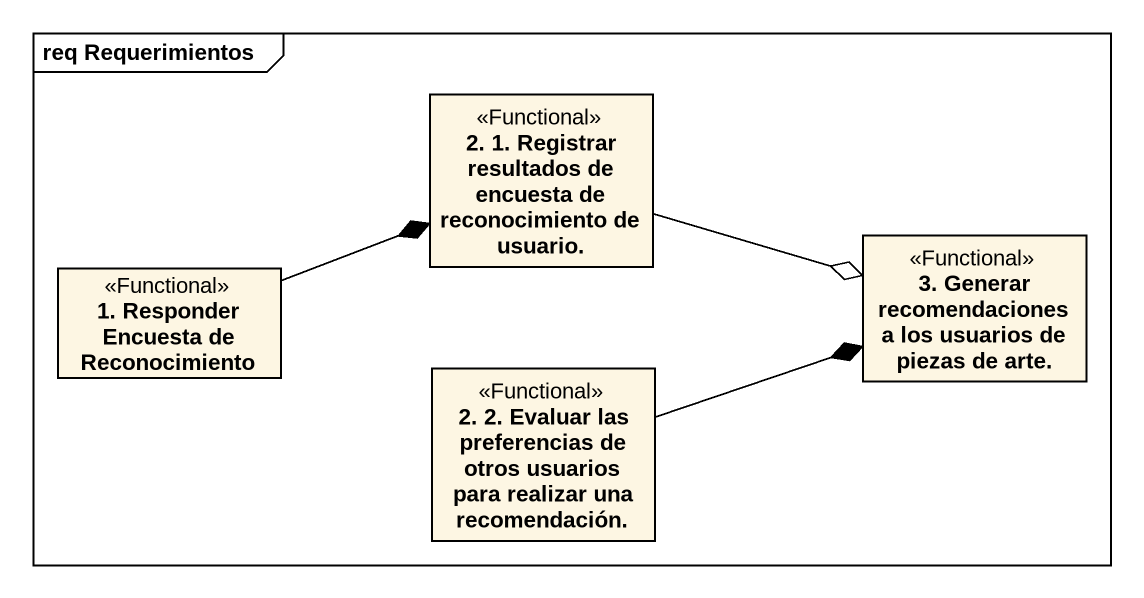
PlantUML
@startuml
mainframe req Requerimientos
hide circle
hide empty members
class "2. 1. Registrar resultados de encuesta de reconocimiento de usuario." as r2_1_Registrar_resultados_de <<Functional>>
class "1. Responder Encuesta de Reconocimiento" as r1_Responder_Encuesta_de <<Functional>>
class "3. Generar recomendaciones a los usuarios de piezas de arte." as r3_Generar_recomendaciones_a <<Functional>>
class "2. 2. Evaluar las preferencias de otros usuarios para realizar una recomendación." as r2_2_Evaluar_las <<Functional>>
r2_1_Registrar_resultados_de -right-o r3_Generar_recomendaciones_a
r1_Responder_Encuesta_de -right-* r2_1_Registrar_resultados_de
r2_2_Evaluar_las -right-* r3_Generar_recomendaciones_a
@enduml
